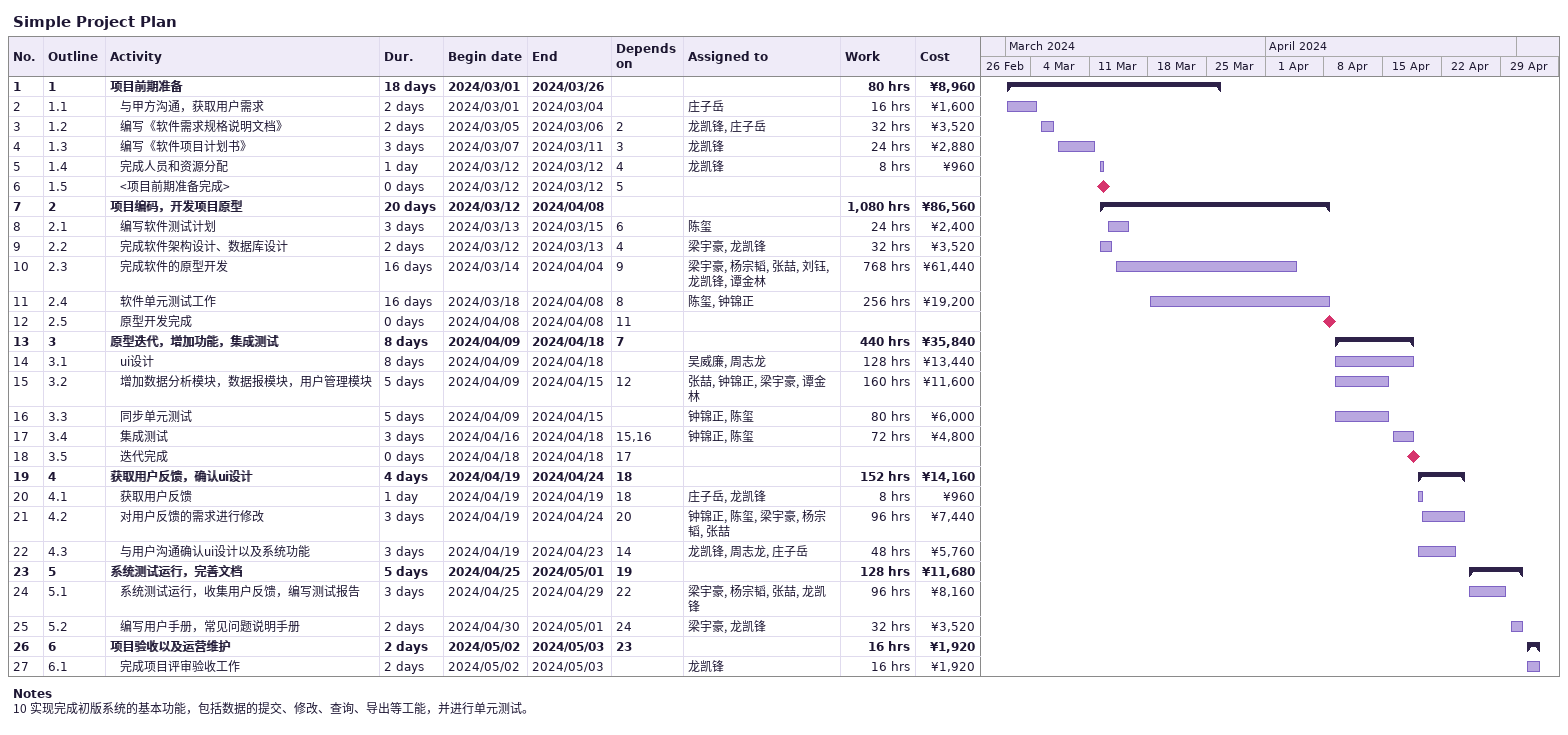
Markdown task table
Simple Project Plan

| ID | WBS | Task | Duration | Start | Finish | Predecessors | Resources | Work (h) | Cost (¥) |
|---|---|---|---|---|---|---|---|---|---|
| 1 | 1 | **项目前期准备** | 18d | 2024-03-01 | 2024-03-26 |  |  | 80 | 8960 |
| 2 | 1.1 | 与甲方沟通，获取用户需求 | 2d | 2024-03-01 | 2024-03-04 |  | 庄子岳 | 16 | 1600 |
| 3 | 1.2 | 编写《软件需求规格说明文档》 | 2d | 2024-03-05 | 2024-03-06 | 2 | 龙凯锋, 庄子岳 | 32 | 3520 |
| 4 | 1.3 | 编写《软件项目计划书》 | 3d | 2024-03-07 | 2024-03-11 | 3 | 龙凯锋 | 24 | 2880 |
| 5 | 1.4 | 完成人员和资源分配 | 1d | 2024-03-12 | 2024-03-12 | 4 | 龙凯锋 | 8 | 960 |
| 6 | 1.5 | <项目前期准备完成> | 0d | 2024-03-12 | 2024-03-12 | 5 |  |  |  |
| 7 | 2 | **项目编码，开发项目原型** | 20d | 2024-03-12 | 2024-04-08 |  |  | 1080 | 86560 |
| 8 | 2.1 | 编写软件测试计划 | 3d | 2024-03-13 | 2024-03-15 | 6 | 陈玺 | 24 | 2400 |
| 9 | 2.2 | 完成软件架构设计、数据库设计 | 2d | 2024-03-12 | 2024-03-13 | 4 | 梁宇豪, 龙凯锋 | 32 | 3520 |
| 10 | 2.3 | 完成软件的原型开发 | 16d | 2024-03-14 | 2024-04-04 | 9 | 梁宇豪, 杨宗韬, 张喆, 刘钰, 龙凯锋, 谭金林 | 768 | 61440 |
| 11 | 2.4 | 软件单元测试工作 | 16d | 2024-03-18 | 2024-04-08 | 8 | 陈玺, 钟锦正 | 256 | 19200 |
| 12 | 2.5 | 原型开发完成 | 0d | 2024-04-08 | 2024-04-08 | 11 |  |  |  |
| 13 | 3 | **原型迭代，增加功能，集成测试** | 8d | 2024-04-09 | 2024-04-18 | 7 |  | 440 | 35840 |
| 14 | 3.1 | ui设计 | 8d | 2024-04-09 | 2024-04-18 |  | 吴威廉, 周志龙 | 128 | 13440 |
| 15 | 3.2 | 增加数据分析模块，数据报模块，用户管理模块 | 5d | 2024-04-09 | 2024-04-15 | 12 | 张喆, 钟锦正, 梁宇豪, 谭金林 | 160 | 11600 |
| 16 | 3.3 | 同步单元测试 | 5d | 2024-04-09 | 2024-04-15 |  | 钟锦正, 陈玺 | 80 | 6000 |
| 17 | 3.4 | 集成测试 | 3d | 2024-04-16 | 2024-04-18 | 15, 16 | 钟锦正, 陈玺 | 72 | 4800 |
| 18 | 3.5 | 迭代完成 | 0d | 2024-04-18 | 2024-04-18 | 17 |  |  |  |
| 19 | 4 | **获取用户反馈，确认ui设计** | 4d | 2024-04-19 | 2024-04-24 | 18 |  | 152 | 14160 |
| 20 | 4.1 | 获取用户反馈 | 1d | 2024-04-19 | 2024-04-19 | 18 | 庄子岳, 龙凯锋 | 8 | 960 |
| 21 | 4.2 | 对用户反馈的需求进行修改 | 3d | 2024-04-19 | 2024-04-24 | 20 | 钟锦正, 陈玺, 梁宇豪, 杨宗韬, 张喆 | 96 | 7440 |
| 22 | 4.3 | 与用户沟通确认ui设计以及系统功能 | 3d | 2024-04-19 | 2024-04-23 | 14 | 龙凯锋, 周志龙, 庄子岳 | 48 | 5760 |
| 23 | 5 | **系统测试运行，完善文档** | 5d | 2024-04-25 | 2024-05-01 | 19 |  | 128 | 11680 |
| 24 | 5.1 | 系统测试运行，收集用户反馈，编写测试报告 | 3d | 2024-04-25 | 2024-04-29 | 22 | 梁宇豪, 杨宗韬, 张喆, 龙凯锋 | 96 | 8160 |
| 25 | 5.2 | 编写用户手册，常见问题说明手册 | 2d | 2024-04-30 | 2024-05-01 | 24 | 梁宇豪, 龙凯锋 | 32 | 3520 |
| 26 | 6 | **项目验收以及运营维护** | 2d | 2024-05-02 | 2024-05-03 | 23 |  | 16 | 1920 |
| 27 | 6.1 | 完成项目评审验收工作 | 2d | 2024-05-02 | 2024-05-03 |  | 龙凯锋 | 16 | 1920 |

Notes
- 10: 实现完成初版系统的基本功能，包括数据的提交、修改、查询、导出等工能，并进行单元测试。
